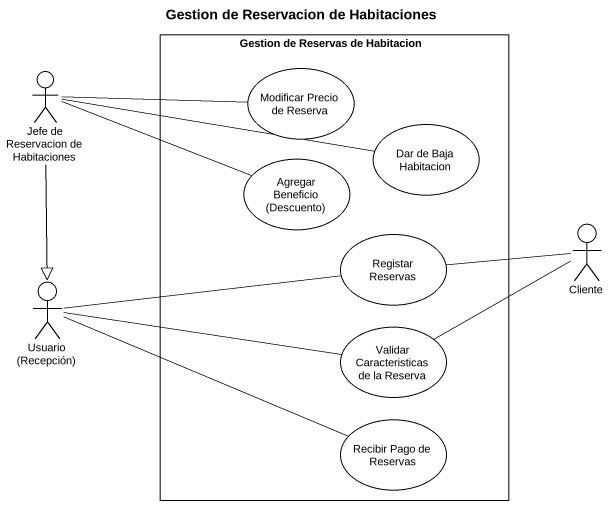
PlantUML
@startuml
title Gestion de Reservacion de Habitaciones
rectangle "Gestion de Reservas de Habitacion" as Gestion_de_Reservas_de {
  usecase "Modificar Precio de Reserva" as Modificar_Precio_de_Reserva
  usecase "Dar de Baja Habitacion" as Dar_de_Baja_Habitacion
  usecase "Agregar Beneficio (Descuento)" as Agregar_Beneficio_Descuento
  usecase "Registar Reservas" as Registar_Reservas
  usecase "Validar Caracteristicas de la Reserva" as Validar_Caracteristicas_de
  usecase "Recibir Pago de Reservas" as Recibir_Pago_de_Reservas
}
actor "Jefe de Reservacion de Habitaciones" as Jefe_de_Reservacion_de
actor Cliente
actor "Usuario (Recepción)" as Usuario_Recepción
Jefe_de_Reservacion_de -right- Modificar_Precio_de_Reserva
Jefe_de_Reservacion_de -right- Dar_de_Baja_Habitacion
Jefe_de_Reservacion_de -right- Agregar_Beneficio_Descuento
Jefe_de_Reservacion_de --|> Usuario_Recepción
Cliente -left- Registar_Reservas
Cliente -left- Validar_Caracteristicas_de
Usuario_Recepción -right- Registar_Reservas
Usuario_Recepción -right- Validar_Caracteristicas_de
Usuario_Recepción -right- Recibir_Pago_de_Reservas
@enduml
